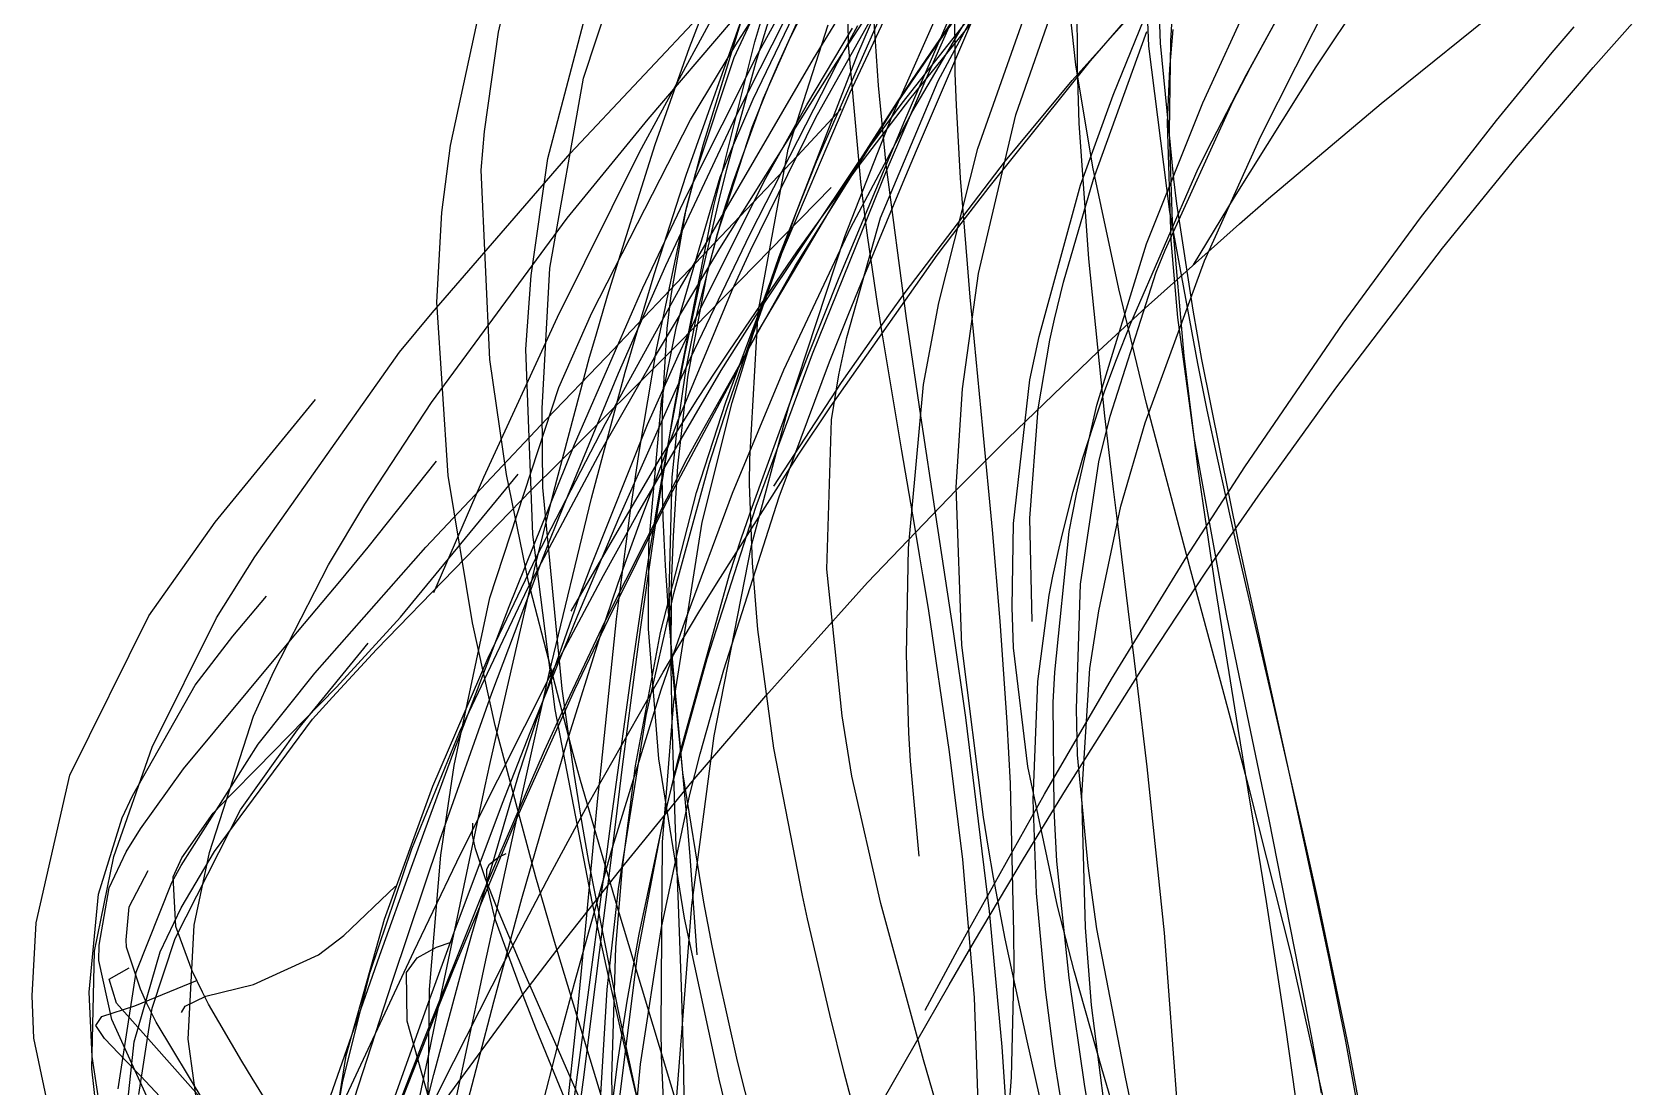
# Model space of a CAD drawing. Header units: metres. Extents: x -233 to 379, y -58 to 1087.
# Drawn here: x 49 to 116.2, y 523.8 to 568 of the extents above; entities that cross this region are included whole.
import ezdxf

# ---------------------------------------------------------------- set-up
doc = ezdxf.new("R2010")
doc.units = ezdxf.units.M

msp = doc.modelspace()

# ---------------------------------------------------------------- linework, layer by layer
for p, q in [((81.675, 566.861, -1053.393), (86.498, 574.783, -1056.122)), ((83.533, 567.073, -1037.185), (86.687, 574.42, -1035.932)), ((79.326, 567.046, -1027.9), (82.635, 573.049, -1020.727)), ((84.952, 564.435, -1037.558), (88.757, 573.04, -1035.765)), ((93.265, 566.779, -1017.291), (98.721, 573.053, -1012.906)), ((95.71, 567.397, -1035.405), (95.483, 572.996, -1032.899)), ((99.799, 566.208, -1036.284), (103.643, 573.226, -1038.46)), ((80.707, 567.77, -1027.118), (83.065, 572.358, -1024.289)), ((86.531, 566.342, -1035.529), (89.359, 572.758, -1034.373)), ((87.128, 567.866, -1033.667), (90.638, 572.764, -1030.241)), ((92.651, 566.617, -1041.566), (92.045, 572.378, -1038.907)), ((90.141, 564.513, -1045.682), (92.768, 572.033, -1044.015)), ((92.719, 566.495, -1028.883), (92.706, 571.974, -1025.669)), ((102.722, 566.521, -1044.423), (106.372, 572.007, -1041.649)), ((72.036, 566.054, -1050.232), (73.651, 570.915, -1050.824)), ((78.427, 564.471, -1036.653), (81.691, 570.923, -1030.026)), ((81.804, 562.561, -1040.654), (85.577, 571.15, -1039.657)), ((85.705, 565.171, -1026.33), (90.696, 571.357, -1021.98)), ((87.608, 566.252, -1031.595), (87.577, 571.459, -1026.67)), ((66.478, 563.239, -1050.016), (67.989, 570.241, -1050.908)), ((68.48, 567.978, -1048.393), (69.106, 570.652, -1048.589)), ((76.479, 567.343, -1027.283), (77.668, 570.434, -1024.332)), ((78.419, 567.45, -1050.643), (80.329, 570.44, -1051.733)), ((80.203, 566.668, -1039.872), (82.049, 570.713, -1039.852)), ((81.772, 564.405, -1024.675), (85.065, 570.282, -1018.86)), ((82.49, 566.491, -1056.719), (85.017, 570.38, -1057.941)), ((83.139, 567.444, -1025.225), (83.097, 570.444, -1022.905)), ((84.39, 565.743, -1027.638), (84.063, 570.554, -1024.02)), ((88.553, 563.109, -1041.95), (91.224, 570.687, -1040.632)), ((94.217, 565.34, -1035.309), (96.343, 570.578, -1036.926)), ((99.97, 566.493, -1036.438), (102.213, 570.593, -1037.592)), ((100.408, 563.623, -1038.001), (103.781, 570.322, -1040.033)), ((105.434, 564.989, -1025.762), (112.439, 570.63, -1024.497)), ((70.547, 562.689, -1051.963), (72.41, 569.752, -1052.627)), ((74.387, 562.951, -1035.611), (78.224, 570.038, -1027.744)), ((78.345, 566.915, -1031.353), (79.743, 569.927, -1028.987)), ((79.14, 565.168, -1044.601), (81.435, 569.931, -1044.36)), ((79.253, 566.702, -1037.506), (80.281, 570.024, -1034.465)), ((83.193, 565.43, -1029.715), (85.162, 569.63, -1028.407)), ((85.382, 565.005, -1033.887), (89.057, 569.673, -1029.699)), ((85.785, 565.951, -1035.982), (88.555, 570.013, -1033.066)), ((96.2, 567.515, -1035.421), (96.119, 569.997, -1034.309)), ((97.974, 565.021, -1033.875), (100.272, 570.032, -1035.074)), ((71.489, 562.895, -1060.539), (77.26, 569.046, -1062.732)), ((76.334, 561.989, -1031.833), (78.863, 569.076, -1024.726)), ((79.218, 567.574, -1037.362), (79.639, 568.972, -1036.032)), ((85.98, 563.02, -1035.85), (88.725, 569.423, -1034.418)), ((86.897, 565.945, -1042.764), (88.586, 569.075, -1042.648)), ((92.507, 565.949, -1027.484), (95.59, 569.409, -1024.978)), ((74.743, 564.33, -1063.554), (78.274, 568.466, -1065.296)), ((77.048, 563.249, -1041.031), (78.745, 568.746, -1035.094)), ((80.608, 563.077, -1040.43), (82.29, 568.28, -1039.101)), ((81.398, 564.943, -1030.924), (83.306, 568.147, -1028.585)), ((82.682, 566.692, -1028.774), (83.534, 568.256, -1027.392)), ((85.498, 564.287, -1035.217), (87.372, 568.58, -1034.158)), ((85.829, 564.683, -1030.884), (88.173, 568.669, -1028.049)), ((96.633, 567.613, -1033.235), (96.692, 568.541, -1032.846)), ((112.605, 567.122, -1028.522), (113.521, 568.201, -1028.013)), ((114.319, 566.503, -1028.563), (116.19, 568.603, -1027.617)), ((67.891, 563.818, -1048.202), (68.48, 567.978, -1048.393)), ((77.503, 560.705, -1044.394), (79.218, 567.574, -1037.362)), ((79.579, 565.217, -1028.977), (80.707, 567.77, -1027.118)), ((85.146, 564.958, -1035.941), (87.128, 567.866, -1033.667)), ((93.389, 561.819, -1039.197), (95.627, 568.003, -1040.442)), ((96.755, 561.82, -1038.46), (96.2, 567.515, -1035.421)), ((96.574, 563.801, -1035.091), (96.633, 567.613, -1033.235)), ((96.597, 566.453, -1026.382), (96.732, 568.09, -1025.631)), ((75.037, 563.269, -1031.447), (76.479, 567.343, -1027.283)), ((76.09, 557.273, -1050.438), (81.675, 566.861, -1053.393)), ((76.365, 561.161, -1035.441), (79.326, 567.046, -1027.9)), ((76.519, 564.309, -1049.553), (78.419, 567.45, -1050.643)), ((76.734, 562.052, -1036.098), (78.345, 566.915, -1031.353)), ((80.233, 558.59, -1039.502), (83.533, 567.073, -1037.185)), ((83.659, 561.712, -1030.383), (83.139, 567.444, -1025.225)), ((96.597, 560.455, -1039.317), (95.71, 567.397, -1035.405)), ((110.27, 564.28, -1030.026), (112.605, 567.122, -1028.522)), ((77.748, 558.92, -1054.452), (82.49, 566.491, -1056.719)), ((78.057, 562.295, -1041.784), (79.253, 566.702, -1037.506)), ((79.025, 559.536, -1035.816), (82.682, 566.692, -1028.774)), ((79.842, 565.826, -1039.914), (80.203, 566.668, -1039.872)), ((84.763, 562.238, -1036.548), (86.531, 566.342, -1035.529)), ((87.653, 564.916, -1032.922), (87.608, 566.252, -1031.595)), ((89.026, 561.486, -1021.758), (93.265, 566.779, -1017.291)), ((93.371, 562.323, -1043.875), (92.651, 566.617, -1041.566)), ((92.797, 564.162, -1030.376), (92.719, 566.495, -1028.883)), ((96.501, 564.198, -1027.566), (96.597, 566.453, -1026.382)), ((98.359, 563.429, -1035.578), (99.799, 566.208, -1036.284)), ((99.227, 565.081, -1036.092), (99.97, 566.493, -1036.438)), ((99.299, 561.071, -1047.656), (102.722, 566.521, -1044.423)), ((111.108, 562.745, -1030.555), (114.319, 566.503, -1028.563)), ((70.634, 558.099, -1049.847), (72.036, 566.054, -1050.232)), ((79.109, 564.002, -1040.086), (79.842, 565.826, -1039.914)), ((84.72, 562.442, -1030.305), (84.39, 565.743, -1027.638)), ((84.477, 560.199, -1043.847), (86.897, 565.945, -1042.764)), ((85.189, 565.057, -1036.661), (85.785, 565.951, -1035.982)), ((89.704, 562.591, -1030.237), (92.507, 565.949, -1027.484)), ((78.275, 563.166, -1044.851), (79.14, 565.168, -1044.601)), ((78.315, 561.747, -1031.918), (79.579, 565.217, -1028.977)), ((79.678, 561.862, -1033.381), (81.398, 564.943, -1030.924)), ((80.107, 558.167, -1032.812), (83.193, 565.43, -1029.715)), ((80.921, 558.203, -1042.081), (85.146, 564.958, -1035.941)), ((83.39, 562.26, -1038.93), (85.189, 565.057, -1036.661)), ((83.547, 562.342, -1028.577), (85.705, 565.171, -1026.33)), ((83.557, 562.537, -1036.268), (85.382, 565.005, -1033.887)), ((87.829, 561.866, -1036.088), (87.653, 564.916, -1032.922)), ((92.855, 561.57, -1034.493), (94.217, 565.34, -1035.309)), ((95.614, 559.122, -1033.234), (97.974, 565.021, -1033.875)), ((96.4, 558.856, -1035.317), (99.227, 565.081, -1036.092)), ((100.73, 561.013, -1027.235), (105.434, 564.989, -1025.762)), ((71.355, 560.197, -1061.728), (74.743, 564.33, -1063.554)), ((72.39, 556.222, -1047.176), (76.519, 564.309, -1049.553)), ((75.492, 558.206, -1043.754), (78.427, 564.471, -1036.653)), ((79.038, 558.831, -1030.859), (81.772, 564.405, -1024.675)), ((81.008, 562.799, -1049.753), (82.83, 564.764, -1050.59)), ((82.749, 557.701, -1037.439), (85.498, 564.287, -1035.217)), ((82.988, 559.427, -1038.9), (84.952, 564.435, -1037.558)), ((83.229, 559.797, -1034.873), (85.829, 564.683, -1030.884)), ((88.584, 557.869, -1047.682), (90.141, 564.513, -1045.682)), ((93.2, 558.484, -1034.419), (92.797, 564.162, -1030.376)), ((96.651, 559.259, -1030.759), (96.501, 564.198, -1027.566)), ((107.086, 560.2, -1032.545), (110.27, 564.28, -1030.026)), ((67.75, 562.2, -1048.157), (67.891, 563.818, -1048.202)), ((77.645, 559.539, -1041.006), (79.109, 564.002, -1040.086)), ((96.705, 560.036, -1037.2), (96.574, 563.801, -1035.091)), ((98.038, 558.404, -1036.857), (100.408, 563.623, -1038.001)), ((65.702, 556.225, -1057.862), (71.489, 562.895, -1060.539)), ((66.108, 560.435, -1049.751), (66.478, 563.239, -1050.016)), ((70.953, 556.047, -1044.005), (74.387, 562.951, -1035.611)), ((72.984, 554.371, -1045.84), (81.008, 562.799, -1049.753)), ((73.053, 556.944, -1038.501), (75.037, 563.269, -1031.447)), ((76.293, 560.381, -1044.309), (77.048, 563.249, -1041.031)), ((77.767, 561.904, -1045.061), (78.275, 563.166, -1044.851)), ((79.355, 556.257, -1043.038), (80.608, 563.077, -1040.43)), ((85.421, 561.702, -1036.19), (85.98, 563.02, -1035.85)), ((86.921, 556.644, -1043.781), (88.553, 563.109, -1041.95)), ((97.774, 562.268, -1035.314), (98.359, 563.429, -1035.578)), ((68.121, 554.27, -1048.41), (67.75, 562.2, -1048.157)), ((69.845, 557.786, -1051.768), (70.547, 562.689, -1051.963)), ((77.716, 560.948, -1043.129), (78.057, 562.295, -1041.784)), ((79.252, 556.098, -1043.122), (83.557, 562.537, -1036.268)), ((79.277, 555.305, -1045.434), (83.39, 562.26, -1038.93)), ((80.941, 560.417, -1040.995), (81.804, 562.561, -1040.654)), ((81.004, 558.83, -1031.636), (83.547, 562.342, -1028.577)), ((81.631, 554.516, -1039.217), (84.763, 562.238, -1036.548)), ((85.567, 555.989, -1035.984), (84.72, 562.442, -1030.305)), ((85.516, 557.081, -1035.418), (89.704, 562.591, -1030.237)), ((94.458, 557.228, -1046.949), (93.371, 562.323, -1043.875)), ((94.952, 555.798, -1034.592), (97.774, 562.268, -1035.314)), ((108.011, 558.94, -1032.901), (111.108, 562.745, -1030.555)), ((74.999, 557.838, -1036.351), (76.334, 561.989, -1031.833)), ((75.94, 555.658, -1046.978), (77.767, 561.904, -1045.061)), ((76.027, 554.958, -1049.701), (82.411, 561.469, -1052.149)), ((76.346, 560.564, -1037.697), (76.734, 562.052, -1036.098)), ((76.816, 556.156, -1038.509), (79.678, 561.862, -1033.381)), ((77.899, 560.444, -1033.11), (78.315, 561.747, -1031.918)), ((83.854, 560.101, -1031.925), (83.659, 561.712, -1030.383)), ((83.682, 557.502, -1037.466), (85.421, 561.702, -1036.19)), ((88.115, 558.273, -1040.001), (87.829, 561.866, -1036.088)), ((87.858, 559.974, -1023.122), (89.026, 561.486, -1021.758)), ((91.119, 555.231, -1034.242), (92.855, 561.57, -1034.493)), ((92.146, 557.51, -1039.041), (93.389, 561.819, -1039.197)), ((96.881, 560.793, -1039.044), (96.755, 561.82, -1038.46)), ((74.531, 557.274, -1040.623), (76.365, 561.161, -1035.441)), ((76.966, 557.718, -1046.459), (77.716, 560.948, -1043.129)), ((97.569, 556.333, -1041.797), (96.881, 560.793, -1039.044)), ((97.577, 558.234, -1049.492), (99.299, 561.071, -1047.656)), ((99.51, 559.96, -1027.688), (100.73, 561.013, -1027.235)), ((65.673, 552.474, -1058.043), (71.355, 560.197, -1061.728)), ((65.895, 556.675, -1049.523), (66.108, 560.435, -1049.751)), ((75.1, 554.698, -1051.225), (76.293, 560.381, -1044.309)), ((75.716, 556.949, -1042.016), (76.346, 560.564, -1037.697)), ((76.144, 553.886, -1051.902), (77.503, 560.705, -1044.394)), ((77.227, 557.941, -1035.594), (77.899, 560.444, -1033.11)), ((79.15, 555.331, -1042.055), (80.941, 560.417, -1040.995)), ((83.066, 555.201, -1045.563), (84.477, 560.199, -1043.847)), ((83.949, 559.365, -1032.645), (83.854, 560.101, -1031.925)), ((97.762, 554.101, -1043.467), (96.597, 560.455, -1039.317)), ((103.848, 555.8, -1035.683), (107.086, 560.2, -1032.545)), ((76.527, 554.325, -1041.433), (79.025, 559.536, -1035.816)), ((76.81, 556.269, -1042.025), (77.645, 559.539, -1041.006)), ((80.434, 553.841, -1040.433), (83.229, 559.797, -1034.873)), ((80.628, 552.258, -1041.256), (82.988, 559.427, -1038.9)), ((86.849, 558.64, -1024.368), (87.858, 559.974, -1023.122)), ((95.439, 556.309, -1029.622), (99.51, 559.96, -1027.688)), ((97.194, 554.428, -1040.813), (96.705, 560.036, -1037.2)), ((75.016, 554.363, -1053.159), (77.748, 558.92, -1054.452)), ((78.142, 554.626, -1035.657), (81.004, 558.83, -1031.636)), ((78.273, 557.171, -1032.783), (79.038, 558.831, -1030.859)), ((84.351, 556.624, -1035.434), (83.949, 559.365, -1032.645)), ((93.538, 552.363, -1033.815), (95.614, 559.122, -1033.234)), ((96.018, 557.937, -1035.259), (96.4, 558.856, -1035.317)), ((96.925, 556.029, -1033.145), (96.651, 559.259, -1030.759)), ((103.542, 553.07, -1037.188), (108.011, 558.94, -1032.901)), ((70.311, 552.218, -1049.98), (70.634, 558.099, -1049.847)), ((73.505, 553.696, -1049.212), (75.492, 558.206, -1043.754)), ((76.892, 551.06, -1049.539), (80.921, 558.203, -1042.081)), ((78.003, 552.482, -1035.82), (80.107, 558.167, -1032.812)), ((78.055, 552.241, -1041.752), (80.233, 558.59, -1039.502)), ((82.383, 552.288, -1030.934), (86.849, 558.64, -1024.368)), ((88.236, 556.889, -1041.543), (88.115, 558.273, -1040.001)), ((93.877, 551.916, -1039.629), (93.2, 558.484, -1034.419)), ((95.554, 551.615, -1036.347), (98.038, 558.404, -1036.857)), ((69.626, 554.706, -1051.762), (69.845, 557.786, -1051.768)), ((73.791, 553.749, -1041.074), (74.999, 557.838, -1036.351)), ((76.284, 554.462, -1049.937), (76.966, 557.718, -1046.459)), ((76.413, 553.527, -1040.541), (77.227, 557.941, -1035.594)), ((81.463, 554.479, -1038.717), (82.749, 557.701, -1037.439)), ((83.124, 556.132, -1037.92), (83.682, 557.502, -1037.466)), ((87.911, 553.041, -1049.413), (88.584, 557.869, -1047.682)), ((91.765, 555.958, -1039.13), (92.146, 557.51, -1039.041)), ((94.098, 551.9, -1035.803), (96.018, 557.937, -1035.259)), ((71.666, 550.709, -1049.722), (74.531, 557.274, -1040.623)), ((72.554, 555.255, -1040.458), (73.053, 556.944, -1038.501)), ((72.959, 551.598, -1048.874), (76.09, 557.273, -1050.438)), ((75.547, 555.578, -1043.751), (75.716, 556.949, -1042.016)), ((75.984, 551.662, -1039.551), (78.273, 557.171, -1032.783)), ((84.82, 556.129, -1036.355), (85.516, 557.081, -1035.418)), ((88.411, 555.018, -1043.667), (88.236, 556.889, -1041.543)), ((95.302, 553.698, -1049.24), (94.458, 557.228, -1046.949)), ((64.336, 554.578, -1057.164), (65.702, 556.225, -1057.862)), ((66.368, 549.423, -1049.596), (65.895, 556.675, -1049.523)), ((67.873, 549.353, -1052.718), (70.953, 556.047, -1044.005)), ((71.004, 553.098, -1046.382), (72.39, 556.222, -1047.176)), ((76, 554.431, -1040.15), (76.816, 556.156, -1038.509)), ((76.334, 553.894, -1042.942), (76.81, 556.269, -1042.025)), ((77.806, 553.806, -1045.682), (79.252, 556.098, -1043.122)), ((79.012, 550.117, -1046.063), (79.355, 556.257, -1043.038)), ((82.343, 554.174, -1038.614), (83.124, 556.132, -1037.92)), ((82.846, 553.311, -1039.269), (84.82, 556.129, -1036.355)), ((84.543, 555.395, -1036.718), (84.351, 556.624, -1035.434)), ((86.283, 553.221, -1044.978), (86.921, 556.644, -1043.781)), ((93.61, 554.623, -1030.637), (95.439, 556.309, -1029.622)), ((97.926, 554.278, -1043.134), (97.569, 556.333, -1041.797)), ((75.304, 552.535, -1048.263), (75.94, 555.658, -1046.978)), ((75.35, 552.332, -1048.146), (75.547, 555.578, -1043.751)), ((85.37, 550.452, -1042.173), (84.543, 555.395, -1036.718)), ((86.164, 551.908, -1039.787), (85.567, 555.989, -1035.984)), ((91.569, 555.086, -1039.221), (91.765, 555.958, -1039.13)), ((94.327, 554.206, -1034.53), (94.952, 555.798, -1034.592)), ((97.614, 551.008, -1037.337), (96.925, 556.029, -1033.145)), ((99.73, 549.779, -1040.662), (103.848, 555.8, -1035.683)), ((69.916, 546.946, -1052.327), (69.626, 554.706, -1051.762)), ((70.996, 549.937, -1047.576), (76.027, 554.958, -1049.701)), ((72.299, 554.374, -1041.493), (72.554, 555.255, -1040.458)), ((74.371, 550.392, -1056.716), (75.1, 554.698, -1051.225)), ((75.46, 548.178, -1053.018), (79.277, 555.305, -1045.434)), ((78.264, 552.467, -1042.763), (79.15, 555.331, -1042.055)), ((82.73, 553.638, -1046.21), (83.066, 555.201, -1045.563)), ((88.763, 551.382, -1047.916), (88.411, 555.018, -1043.667)), ((90.723, 553.426, -1034.365), (91.119, 555.231, -1034.242)), ((91.074, 552.206, -1039.849), (91.569, 555.086, -1039.221)), ((58.273, 546.015, -1053.101), (64.336, 554.578, -1057.164)), ((68.812, 549.463, -1048.843), (68.121, 554.27, -1048.41)), ((70.494, 551.773, -1044.574), (72.984, 554.371, -1045.84)), ((70.8, 548.742, -1048.454), (72.299, 554.374, -1041.493)), ((72.761, 550.432, -1052.103), (75.016, 554.363, -1053.159)), ((74.716, 551.552, -1043.022), (76, 554.431, -1040.15)), ((75.594, 550.803, -1053.982), (76.284, 554.462, -1049.937)), ((75.897, 552.975, -1042.938), (76.527, 554.325, -1041.433)), ((77.584, 553.783, -1036.491), (78.142, 554.626, -1035.657)), ((79.272, 548.126, -1042.005), (81.631, 554.516, -1039.217)), ((80.24, 548.529, -1040.933), (82.343, 554.174, -1038.614)), ((80.761, 552.666, -1039.492), (81.463, 554.479, -1038.717)), ((89.804, 550.96, -1033.21), (93.61, 554.623, -1030.637)), ((93.856, 552.929, -1034.529), (94.327, 554.206, -1034.53)), ((97.765, 549.774, -1044.129), (97.194, 554.428, -1040.813)), ((98.155, 552.153, -1044.811), (97.762, 554.101, -1043.467)), ((99.473, 546.651, -1048.609), (97.926, 554.278, -1043.134)), ((71.217, 548.157, -1056.32), (73.505, 553.696, -1049.212)), ((72.372, 548.462, -1047.573), (73.791, 553.749, -1041.074)), ((74.312, 547.82, -1052.763), (77.806, 553.806, -1045.682)), ((75.8, 551.968, -1054.076), (76.144, 553.886, -1051.902)), ((75.929, 551.092, -1044.233), (76.334, 553.894, -1042.942)), ((75.994, 549.804, -1045.139), (76.413, 553.527, -1040.541)), ((76.835, 552.635, -1037.65), (77.584, 553.783, -1036.491)), ((78.281, 548.672, -1045.778), (80.434, 553.841, -1040.433)), ((82.42, 551.75, -1047.087), (82.73, 553.638, -1046.21)), ((90.05, 547.41, -1036.025), (90.723, 553.426, -1034.365)), ((95.616, 552.436, -1050.084), (95.302, 553.698, -1049.24)), ((68.125, 544.289, -1044.868), (71.004, 553.098, -1046.382)), ((73.521, 547.635, -1049.233), (75.897, 552.975, -1042.938)), ((80.006, 548.974, -1044.056), (82.846, 553.311, -1039.269)), ((85.646, 546.38, -1047.973), (86.283, 553.221, -1044.978)), ((87.652, 548.928, -1051.061), (87.911, 553.041, -1049.413)), ((92.953, 550.15, -1034.729), (93.856, 552.929, -1034.529)), ((100.391, 548.684, -1040.799), (103.542, 553.07, -1037.188)), ((56.623, 547.468, -1047.993), (60.814, 552.592, -1050.628)), ((62.883, 548.212, -1055.907), (65.673, 552.474, -1058.043)), ((70.341, 548.915, -1050.207), (70.311, 552.218, -1049.98)), ((74.776, 546.509, -1051.486), (75.304, 552.535, -1048.263)), ((75.228, 550.086, -1040.329), (76.835, 552.635, -1037.65)), ((75.324, 549.839, -1051.704), (75.35, 552.332, -1048.146)), ((76.779, 548.702, -1038.07), (78.003, 552.482, -1035.82)), ((77.014, 547.465, -1044.246), (78.264, 552.467, -1042.763)), ((77.323, 549.933, -1042.654), (78.055, 552.241, -1041.752)), ((79.08, 546.481, -1043.448), (80.628, 552.258, -1041.256)), ((79.106, 548.084, -1041.677), (80.761, 552.666, -1039.492)), ((81.054, 550.316, -1033.08), (82.383, 552.288, -1030.934)), ((90.731, 547.623, -1041.79), (91.074, 552.206, -1039.849)), ((92.678, 548.639, -1034.709), (93.538, 552.363, -1033.815)), ((97.471, 545.423, -1055.151), (95.616, 552.436, -1050.084)), ((98.581, 550.14, -1046.243), (98.155, 552.153, -1044.811)), ((65.436, 546.41, -1041.879), (70.494, 551.773, -1044.574)), ((70.074, 546.006, -1047.522), (72.959, 551.598, -1048.874)), ((72.356, 545.639, -1049.422), (74.716, 551.552, -1043.022)), ((74.421, 547.513, -1044.885), (75.984, 551.662, -1039.551)), ((75.156, 548.001, -1058.704), (75.8, 551.968, -1054.076)), ((82.229, 545.5, -1050.806), (82.42, 551.75, -1047.087)), ((86.796, 547.75, -1043.834), (86.164, 551.908, -1039.787)), ((89.162, 547.135, -1053.041), (88.763, 551.382, -1047.916)), ((93.616, 549.982, -1036.173), (94.098, 551.9, -1035.803)), ((94.233, 548.842, -1042.206), (93.877, 551.916, -1039.629)), ((94.537, 548.127, -1036.504), (95.554, 551.615, -1036.347)), ((68.925, 543.927, -1059.424), (71.666, 550.709, -1049.722)), ((75.252, 548.862, -1056.175), (75.594, 550.803, -1053.982)), ((75.749, 549.341, -1045.133), (75.929, 551.092, -1044.233)), ((76.401, 550.157, -1050.522), (76.892, 551.06, -1049.539)), ((87.642, 548.805, -1034.893), (89.804, 550.96, -1033.21)), ((98.681, 545.091, -1042.851), (97.614, 551.008, -1037.337)), ((63.022, 546.422, -1036.851), (65.885, 550.022, -1038.436)), ((69.708, 544.695, -1050.714), (72.761, 550.432, -1052.103)), ((71.531, 543.737, -1047.556), (75.228, 550.086, -1040.329)), ((72.951, 543.314, -1058.536), (76.401, 550.157, -1050.522)), ((74.009, 547.95, -1059.908), (74.371, 550.392, -1056.716)), ((77.676, 544.988, -1039.238), (81.054, 550.316, -1033.08)), ((78.998, 549.064, -1046.621), (79.012, 550.117, -1046.063)), ((85.894, 547.367, -1045.718), (85.37, 550.452, -1042.173)), ((92.545, 548.744, -1034.909), (92.953, 550.15, -1034.729)), ((99.37, 546.598, -1048.879), (98.581, 550.14, -1046.243)), ((64.374, 543.487, -1036.932), (69.312, 549.478, -1039.951)), ((65.774, 544.521, -1059.281), (67.873, 549.353, -1052.718)), ((67.387, 543.244, -1050.153), (66.368, 549.423, -1049.596)), ((69.732, 544.964, -1049.475), (68.812, 549.463, -1048.843)), ((69.879, 548.826, -1047.085), (70.996, 549.937, -1047.576)), ((75.379, 547.633, -1054.974), (75.324, 549.839, -1051.704)), ((75.632, 544.47, -1048.109), (75.749, 549.341, -1045.133)), ((75.805, 546.881, -1048.988), (75.994, 549.804, -1045.139)), ((75.817, 544.478, -1045.038), (77.323, 549.933, -1042.654)), ((92.849, 544.866, -1037.965), (93.616, 549.982, -1036.173)), ((97.298, 546.027, -1044.068), (99.73, 549.779, -1040.662)), ((98.518, 544.643, -1048.089), (97.765, 549.774, -1044.129)), ((63.379, 542.131, -1043.923), (69.879, 548.826, -1047.085)), ((69.992, 545.493, -1052.63), (70.8, 548.742, -1048.454)), ((71.152, 540.487, -1051.515), (70.341, 548.915, -1050.207)), ((74.778, 545.976, -1059.51), (75.252, 548.862, -1056.175)), ((75.262, 542.838, -1041.969), (76.779, 548.702, -1038.07)), ((76.286, 543.294, -1051.815), (78.281, 548.672, -1045.778)), ((79.112, 545.754, -1048.507), (78.998, 549.064, -1046.621)), ((83.933, 544.93, -1038.309), (87.642, 548.805, -1034.893)), ((87.882, 542.309, -1054.047), (87.652, 548.928, -1051.061)), ((92.092, 546.97, -1035.234), (92.545, 548.744, -1034.909)), ((94.38, 547.611, -1043.26), (94.233, 548.842, -1042.206)), ((99.027, 546.727, -1042.504), (100.391, 548.684, -1040.799)), ((61.361, 545.669, -1054.605), (62.883, 548.212, -1055.907)), ((70.604, 541.132, -1057.243), (72.372, 548.462, -1047.573)), ((70.636, 546.706, -1058.228), (71.217, 548.157, -1056.32)), ((73.084, 543.406, -1058.503), (75.46, 548.178, -1053.018)), ((74.431, 542.962, -1064.796), (75.156, 548.001, -1058.704)), ((77.219, 541.76, -1045.258), (79.272, 548.126, -1042.005)), ((77.918, 541.284, -1044.415), (80.24, 548.529, -1040.933)), ((78.662, 546.801, -1042.322), (79.106, 548.084, -1041.677)), ((92.378, 547.077, -1035.205), (92.678, 548.639, -1034.709)), ((93.612, 543.745, -1037.28), (94.537, 548.127, -1036.504)), ((53.847, 543.536, -1045.972), (56.623, 547.468, -1047.993)), ((71.798, 543.574, -1054.265), (73.521, 547.635, -1049.233)), ((72.874, 545.234, -1055.922), (74.312, 547.82, -1052.763)), ((73.55, 544.399, -1064.662), (74.009, 547.95, -1059.908)), ((73.787, 545.746, -1047.204), (74.421, 547.513, -1044.885)), ((75.414, 546.766, -1056.28), (75.379, 547.633, -1054.974)), ((75.824, 539.954, -1047.001), (77.014, 547.465, -1044.246)), ((86.109, 546.092, -1047.209), (85.894, 547.367, -1045.718)), ((87.531, 542.886, -1048.777), (86.796, 547.75, -1043.834)), ((89.991, 543.898, -1037.632), (90.05, 547.41, -1036.025)), ((90.823, 543.304, -1044.503), (90.731, 547.623, -1041.79)), ((95.238, 540.626, -1049.633), (94.38, 547.611, -1043.26)), ((70.861, 539.612, -1053.511), (69.916, 546.946, -1052.327)), ((70.293, 545.84, -1059.377), (70.636, 546.706, -1058.228)), ((75.473, 545.643, -1057.996), (75.414, 546.766, -1056.28)), ((75.732, 544.856, -1051.763), (75.805, 546.881, -1048.988)), ((78.152, 545.274, -1043.114), (78.662, 546.801, -1042.322)), ((89.485, 543.323, -1057.765), (89.162, 547.135, -1053.041)), ((91.78, 541.182, -1038.14), (92.378, 547.077, -1035.205)), ((91.91, 546.192, -1035.404), (92.092, 546.97, -1035.234)), ((98.073, 545.332, -1043.757), (99.027, 546.727, -1042.504)), ((100.535, 541.753, -1052.387), (99.473, 546.651, -1048.609)), ((56.68, 543.452, -1051.819), (58.273, 546.015, -1053.101)), ((60.791, 541.133, -1039.329), (65.436, 546.41, -1041.879)), ((61.915, 545.067, -1036.23), (63.022, 546.422, -1036.851)), ((68.049, 541.788, -1046.642), (70.074, 546.006, -1047.522)), ((74.354, 543.213, -1062.773), (74.778, 545.976, -1059.51)), ((74.761, 542.99, -1053.659), (74.776, 546.509, -1051.486)), ((77.516, 538.522, -1046.894), (79.08, 546.481, -1043.448)), ((85.564, 541.921, -1050.229), (85.646, 546.38, -1047.973)), ((86.248, 545.262, -1048.188), (86.109, 546.092, -1047.209)), ((91.697, 545.201, -1035.652), (91.91, 546.192, -1035.404)), ((94.143, 540.883, -1049.155), (97.298, 546.027, -1044.068)), ((100.904, 539.977, -1054.17), (99.37, 546.598, -1048.879)), ((59.074, 541.215, -1052.31), (61.361, 545.669, -1054.605)), ((68.207, 540.301, -1066.995), (70.293, 545.84, -1059.377)), ((68.55, 539.229, -1061.087), (69.992, 545.493, -1052.63)), ((71.884, 544.39, -1050.82), (72.356, 545.639, -1049.422)), ((73.462, 544.818, -1048.431), (73.787, 545.746, -1047.204)), ((75.634, 543.337, -1061.599), (75.473, 545.643, -1057.996)), ((79.334, 542.966, -1050.206), (79.112, 545.754, -1048.507)), ((82.866, 539.347, -1055.288), (82.229, 545.5, -1050.806)), ((95.375, 541.243, -1047.666), (98.073, 545.332, -1043.757)), ((98.811, 540.451, -1058.984), (97.471, 545.423, -1055.151)), ((60.068, 542.865, -1035.176), (61.915, 545.067, -1036.23)), ((66.869, 538.703, -1049.511), (69.708, 544.695, -1050.714)), ((71.605, 537.763, -1051.032), (69.732, 544.964, -1049.475)), ((70.699, 541.145, -1061.067), (72.874, 545.234, -1055.922)), ((72.769, 542.77, -1051.176), (73.462, 544.818, -1048.431)), ((75.716, 541.417, -1056.699), (75.732, 544.856, -1051.763)), ((76.004, 537.531, -1047.537), (78.152, 545.274, -1043.114)), ((76.876, 543.689, -1040.782), (77.676, 544.988, -1039.238)), ((79.672, 540.197, -1043.057), (83.933, 544.93, -1038.309)), ((86.483, 543.841, -1049.886), (86.248, 545.262, -1048.188)), ((91.542, 544.407, -1035.874), (91.697, 545.201, -1035.652)), ((92.679, 539.646, -1040.775), (92.849, 544.866, -1037.965)), ((99.437, 538.908, -1052.847), (98.518, 544.643, -1048.089)), ((98.983, 543.538, -1044.359), (98.681, 545.091, -1042.851)), ((57.352, 542.692, -1034.265), (58.77, 544.368, -1035.238)), ((66.624, 537.272, -1044.333), (68.125, 544.289, -1044.868)), ((70.17, 539.466, -1056.616), (71.884, 544.39, -1050.82)), ((73.429, 543.4, -1066.013), (73.55, 544.399, -1064.662)), ((74.661, 539.37, -1047.492), (75.817, 544.478, -1045.038)), ((75.725, 541.735, -1049.971), (75.632, 544.47, -1048.109)), ((91.06, 540.791, -1037.256), (91.542, 544.407, -1035.874)), ((50.54, 536.874, -1042.966), (53.847, 543.536, -1045.972)), ((53.981, 538.047, -1049.048), (56.68, 543.452, -1051.819)), ((61.7, 540.55, -1035.303), (64.374, 543.487, -1036.932)), ((66.612, 537.858, -1068.29), (68.925, 543.927, -1059.424)), ((69.811, 538.656, -1060.65), (71.798, 543.574, -1054.265)), ((71.229, 539.682, -1063.016), (72.951, 543.314, -1058.536)), ((71.682, 540.461, -1062.032), (73.084, 543.406, -1058.503)), ((72.733, 536.766, -1075.245), (73.429, 543.4, -1066.013)), ((75.378, 541.188, -1043.822), (76.876, 543.689, -1040.782)), ((75.864, 540.629, -1065.928), (75.634, 543.337, -1061.599)), ((75.821, 541.975, -1053.343), (76.286, 543.294, -1051.815)), ((87.365, 537.851, -1057.33), (86.483, 543.841, -1049.886)), ((89.778, 539.086, -1063.149), (89.485, 543.323, -1057.765)), ((90.047, 542.197, -1038.572), (89.991, 543.898, -1037.632)), ((93.244, 541.336, -1037.942), (93.612, 543.745, -1037.28)), ((99.828, 539.417, -1048.548), (98.983, 543.538, -1044.359)), ((55.781, 540.644, -1033.154), (57.352, 542.692, -1034.265)), ((59.294, 541.954, -1034.729), (60.068, 542.865, -1035.176)), ((68.339, 538.95, -1050.81), (67.387, 543.244, -1050.153)), ((71.353, 538.281, -1057.33), (72.769, 542.77, -1051.176)), ((73.99, 540.721, -1065.774), (74.354, 543.213, -1062.773)), ((74.224, 537.266, -1045.986), (75.262, 542.838, -1041.969)), ((74.275, 541.818, -1066.198), (74.431, 542.962, -1064.796)), ((75.192, 537.554, -1057.45), (74.761, 542.99, -1053.659)), ((80.014, 538.001, -1053.496), (79.334, 542.966, -1050.206)), ((88.054, 539.283, -1052.565), (87.531, 542.886, -1048.777)), ((55.296, 537.138, -1032.418), (59.294, 541.954, -1034.729)), ((60.07, 538.76, -1037.451), (63.025, 542.402, -1039.078)), ((61.536, 540.138, -1042.977), (63.379, 542.131, -1043.923)), ((75.299, 540.447, -1055.148), (75.821, 541.975, -1053.343)), ((85.664, 538.635, -1052.038), (85.564, 541.921, -1050.229)), ((88.794, 535.115, -1057.652), (87.882, 542.309, -1054.047)), ((90.646, 537.229, -1042.17), (90.047, 542.197, -1038.572)), ((65.734, 536.408, -1045.769), (68.049, 541.788, -1046.642)), ((73.681, 537.223, -1071.974), (74.275, 541.818, -1066.198)), ((75.754, 539.019, -1060.261), (75.716, 541.417, -1056.699)), ((76.198, 536.965, -1053.593), (75.725, 541.735, -1049.971)), ((75.825, 536.71, -1048.099), (77.219, 541.76, -1045.258)), ((76.931, 537.765, -1046.241), (77.918, 541.284, -1044.415)), ((92.905, 536.032, -1040.23), (93.244, 541.336, -1037.942)), ((101.638, 536.75, -1056.465), (100.535, 541.753, -1052.387)), ((53.157, 535.999, -1031.312), (55.781, 540.644, -1033.154)), ((58.223, 539.34, -1051.353), (59.074, 541.215, -1052.31)), ((58.418, 538.173, -1038.044), (60.791, 541.133, -1039.329)), ((67.34, 534.448, -1069.83), (70.699, 541.145, -1061.067)), ((69.146, 534.613, -1066.357), (70.604, 541.132, -1057.243)), ((72.242, 535.651, -1050.844), (75.378, 541.188, -1043.822)), ((73.367, 536.173, -1071.405), (73.99, 540.721, -1065.774)), ((75.973, 539.434, -1067.861), (75.864, 540.629, -1065.928)), ((90.865, 535.838, -1039.948), (91.06, 540.791, -1037.256)), ((91.338, 536.077, -1054.274), (94.143, 540.883, -1049.155)), ((91.709, 539.914, -1038.887), (91.78, 541.182, -1038.14)), ((92.227, 536.243, -1052.815), (95.375, 541.243, -1047.666)), ((95.647, 537.211, -1052.89), (95.238, 540.626, -1049.633)), ((58.358, 537.143, -1033.333), (61.7, 540.55, -1035.303)), ((60.699, 539.208, -1042.541), (61.536, 540.138, -1042.977)), ((66.043, 534.185, -1075.745), (68.207, 540.301, -1066.995)), ((69.339, 535.249, -1068.589), (71.682, 540.461, -1062.032)), ((71.654, 536.942, -1052.275), (71.152, 540.487, -1051.515)), ((73.216, 533.701, -1063.608), (75.299, 540.447, -1055.148)), ((75.347, 534.066, -1049.504), (75.824, 539.954, -1047.001)), ((76.596, 536.604, -1047.009), (79.672, 540.197, -1043.057)), ((91.745, 535.415, -1042.14), (91.709, 539.914, -1038.887)), ((99.509, 537.852, -1061.058), (98.811, 540.451, -1058.984)), ((102.135, 534.617, -1058.72), (100.904, 539.977, -1054.17)), ((56.375, 533.63, -1048.754), (58.223, 539.34, -1051.353)), ((69.337, 536.914, -1059.726), (70.17, 539.466, -1056.616)), ((70.411, 537.903, -1065.263), (71.229, 539.682, -1063.016)), ((72.425, 531.496, -1055.604), (70.861, 539.612, -1053.511)), ((73.504, 532.105, -1051.294), (74.661, 539.37, -1047.492)), ((76.406, 534.64, -1075.787), (75.973, 539.434, -1067.861)), ((83.281, 536.826, -1057.288), (82.866, 539.347, -1055.288)), ((89.047, 531.181, -1061.575), (88.054, 539.283, -1052.565)), ((92.727, 537.727, -1041.993), (92.679, 539.646, -1040.775)), ((100.334, 537.003, -1051.083), (99.828, 539.417, -1048.548)), ((56.591, 533.677, -1040.423), (60.699, 539.208, -1042.541)), ((57.682, 535.415, -1036.148), (60.07, 538.76, -1037.451)), ((64.848, 533.789, -1048.773), (66.869, 538.703, -1049.511)), ((68.125, 537.316, -1063.732), (68.55, 539.229, -1061.087)), ((70.047, 532.591, -1052.292), (68.339, 538.95, -1050.81)), ((68.656, 535.702, -1064.603), (69.811, 538.656, -1060.65)), ((75.845, 535.976, -1064.929), (75.754, 539.019, -1060.261)), ((85.727, 537.452, -1052.713), (85.664, 538.635, -1052.038)), ((89.919, 536.519, -1066.466), (89.778, 539.086, -1063.149)), ((99.872, 536.251, -1055.138), (99.437, 538.908, -1052.847)), ((52.372, 533.467, -1046.788), (53.981, 538.047, -1049.048)), ((55.194, 533.081, -1036.56), (58.418, 538.173, -1038.044)), ((67.719, 531.658, -1073.52), (70.411, 537.903, -1065.263)), ((69.458, 531.701, -1066.597), (71.353, 538.281, -1057.33)), ((76.573, 531.427, -1050.296), (77.516, 538.522, -1046.894)), ((81.213, 531.831, -1057.967), (80.014, 538.001, -1053.496)), ((65.405, 534.588, -1073.117), (66.612, 537.858, -1068.29)), ((66.064, 533.519, -1044.288), (66.624, 537.272, -1044.333)), ((67.929, 536.423, -1064.979), (68.125, 537.316, -1063.732)), ((71.913, 536.652, -1051.306), (71.605, 537.763, -1051.032)), ((73.223, 533.532, -1076.724), (73.681, 537.223, -1071.974)), ((73.678, 533.006, -1049.192), (74.224, 537.266, -1045.986)), ((76.264, 530.88, -1062.635), (75.192, 537.554, -1057.45)), ((75.293, 534.526, -1049.337), (76.004, 537.531, -1047.537)), ((76.487, 536.053, -1047.158), (76.931, 537.765, -1046.241)), ((86.09, 533.482, -1055.124), (85.727, 537.452, -1052.713)), ((87.918, 533.336, -1063.146), (87.365, 537.851, -1057.33)), ((91.894, 531.38, -1047.587), (90.646, 537.229, -1042.17)), ((93.169, 533.073, -1045.551), (92.727, 537.727, -1041.993)), ((99.959, 536.163, -1062.434), (99.509, 537.852, -1061.058)), ((49.124, 530.684, -1041.191), (50.54, 536.874, -1042.966)), ((53.487, 534.62, -1031.444), (55.296, 537.138, -1032.418)), ((57.316, 536.085, -1032.752), (58.358, 537.143, -1033.333)), ((67.362, 530.204, -1068.358), (69.337, 536.914, -1059.726)), ((71.99, 534.85, -1052.787), (71.654, 536.942, -1052.275)), ((73.452, 531.39, -1052.866), (71.913, 536.652, -1051.306)), ((72.647, 535.904, -1076.457), (72.733, 536.766, -1075.245)), ((73.754, 533.135, -1051.101), (76.596, 536.604, -1047.009)), ((75.421, 535.113, -1049.03), (75.825, 536.71, -1048.099)), ((77.083, 531.557, -1058.136), (76.198, 536.965, -1053.593)), ((84.485, 531.493, -1061.931), (83.281, 536.826, -1057.288)), ((96.374, 530.274, -1059.903), (95.647, 537.211, -1052.89)), ((100.753, 535.01, -1053.224), (100.334, 537.003, -1051.083)), ((102.76, 531.556, -1060.923), (101.638, 536.75, -1056.465)), ((52.73, 535.076, -1031.027), (53.157, 535.999, -1031.312)), ((56.541, 535.274, -1032.348), (57.316, 536.085, -1032.752)), ((63.706, 530.838, -1045.222), (65.734, 536.408, -1045.769)), ((66.872, 531.456, -1072.108), (67.929, 536.423, -1064.979)), ((72.489, 534.283, -1078.753), (72.647, 535.904, -1076.457)), ((73.204, 534.958, -1072.93), (73.367, 536.173, -1071.405)), ((75.306, 530.493, -1050.284), (76.487, 536.053, -1047.158)), ((75.88, 534.985, -1066.473), (75.845, 535.976, -1064.929)), ((88.158, 530.375, -1060.789), (91.338, 536.077, -1054.274)), ((90.063, 530.284, -1074.762), (89.919, 536.519, -1066.466)), ((90.468, 533.363, -1055.923), (92.227, 536.243, -1052.815)), ((93.059, 530.491, -1043.633), (92.905, 536.032, -1040.23)), ((100.397, 533.041, -1057.995), (99.872, 536.251, -1055.138)), ((101.686, 529.31, -1068.326), (99.959, 536.163, -1062.434)), ((54.946, 530.029, -1034.955), (57.682, 535.415, -1036.148)), ((55.216, 533.414, -1031.934), (56.541, 535.274, -1032.348)), ((66.616, 528.753, -1077.207), (69.339, 535.249, -1068.589)), ((66.626, 530.293, -1072.118), (68.656, 535.702, -1064.603)), ((70.643, 532.714, -1054.671), (72.242, 535.651, -1050.844)), ((91.005, 531.927, -1042.624), (90.865, 535.838, -1039.948)), ((91.856, 533.264, -1043.9), (91.745, 535.415, -1042.14)), ((51.74, 531.881, -1030.514), (52.73, 535.076, -1031.027)), ((52.893, 533.663, -1031.156), (53.487, 534.62, -1031.444)), ((64.835, 533.023, -1075.439), (65.405, 534.588, -1073.117)), ((67.4, 534.355, -1042.469), (67.406, 534.857, -1042.597)), ((67.916, 528.924, -1074.661), (69.146, 534.613, -1066.357)), ((72.265, 533.258, -1053.212), (71.99, 534.85, -1052.787)), ((73.046, 533.764, -1074.44), (73.204, 534.958, -1072.93)), ((74.307, 529.319, -1052.562), (75.293, 534.526, -1049.337)), ((74.374, 530.207, -1052.018), (75.421, 535.113, -1049.03)), ((76.02, 531.448, -1072.128), (75.88, 534.985, -1066.473)), ((76.506, 533.484, -1077.716), (76.406, 534.64, -1075.787)), ((88.999, 533.812, -1058.328), (88.794, 535.115, -1057.652)), ((102.179, 527.786, -1061.428), (100.753, 535.01, -1053.224)), ((102.779, 531.748, -1061.24), (102.135, 534.617, -1058.72)), ((64.046, 528.249, -1084.501), (66.043, 534.185, -1075.745)), ((66.744, 533.235, -1071.441), (67.34, 534.448, -1069.83)), ((67.521, 533.778, -1042.535), (67.4, 534.355, -1042.469)), ((72.119, 530.403, -1084.319), (72.489, 534.283, -1078.753)), ((75.29, 526.261, -1053.288), (75.347, 534.066, -1049.504)), ((51.563, 529.496, -1045.056), (52.372, 533.467, -1046.788)), ((52.177, 532.148, -1030.898), (52.893, 533.663, -1031.156)), ((54.867, 532.607, -1031.987), (55.216, 533.414, -1031.934)), ((55.197, 531.317, -1039.776), (56.591, 533.677, -1040.423)), ((55.743, 530.586, -1047.623), (56.375, 533.63, -1048.754)), ((63.114, 528.622, -1048.358), (64.848, 533.789, -1048.773)), ((65.6, 527.891, -1044.662), (66.064, 533.519, -1044.288)), ((65.746, 531.173, -1074.205), (66.744, 533.235, -1071.441)), ((67.942, 532.534, -1042.968), (67.521, 533.778, -1042.535)), ((68.104, 533.138, -1041.798), (68.48, 533.435, -1042.441)), ((68.48, 533.435, -1042.441), (68.804, 533.595, -1042.979)), ((71.66, 528.163, -1070.942), (73.216, 533.701, -1063.608)), ((72.029, 526.09, -1084.511), (73.046, 533.764, -1074.44)), ((73.497, 527.052, -1055.261), (72.265, 533.258, -1053.212)), ((72.383, 526.788, -1085.695), (73.223, 533.532, -1076.724)), ((76.801, 529.339, -1084.712), (76.506, 533.484, -1077.716)), ((88.416, 527.555, -1070.879), (87.918, 533.336, -1063.146)), ((88.417, 529.92, -1059.796), (90.468, 533.363, -1055.923)), ((89.208, 532.579, -1058.978), (88.999, 533.812, -1058.328)), ((92.37, 528.388, -1048.536), (91.856, 533.264, -1043.9)), ((53.023, 531.358, -1033.091), (53.81, 532.88, -1033.668)), ((54.807, 532.379, -1036.408), (55.194, 533.081, -1036.56)), ((54.972, 530.534, -1033.068), (54.867, 532.607, -1031.987)), ((63.514, 529.328, -1080.958), (64.835, 533.023, -1075.439)), ((68.396, 531.368, -1043.498), (67.942, 532.534, -1042.968)), ((67.997, 532.932, -1041.603), (68.104, 533.138, -1041.798)), ((68.004, 532.218, -1041.558), (67.997, 532.932, -1041.603)), ((68.742, 529.101, -1059.487), (70.643, 532.714, -1054.671)), ((70.823, 529.901, -1053.053), (70.047, 532.591, -1052.292)), ((70.923, 529.535, -1055.616), (73.754, 533.135, -1051.101)), ((73.395, 529.667, -1051.758), (73.678, 533.006, -1049.192)), ((89.692, 530.022, -1060.361), (89.208, 532.579, -1058.978)), ((93.542, 530.435, -1047.821), (93.169, 533.073, -1045.551)), ((100.633, 531.58, -1059.321), (100.397, 533.041, -1057.995)), ((51.337, 527.779, -1030.835), (51.74, 531.881, -1030.514)), ((51.76, 529.755, -1031.149), (52.177, 532.148, -1030.898)), ((53.313, 528.619, -1036.176), (54.807, 532.379, -1036.408)), ((62.005, 530.151, -1043.971), (64.167, 532.217, -1045.282)), ((68.347, 530.846, -1042.028), (68.004, 532.218, -1041.558)), ((73.038, 527.891, -1053.603), (73.504, 532.105, -1051.294)), ((91.387, 527.89, -1045.9), (91.005, 531.927, -1042.624)), ((52.89, 529.969, -1033.191), (53.023, 531.358, -1033.091)), ((54.312, 529.476, -1039.438), (55.197, 531.317, -1039.776)), ((64.941, 529.491, -1076.482), (65.746, 531.173, -1074.205)), ((65.351, 525.776, -1081.655), (67.719, 531.658, -1073.52)), ((65.902, 526.813, -1078.981), (66.872, 531.456, -1072.108)), ((68.286, 527.383, -1072.783), (69.458, 531.701, -1066.597)), ((69.546, 528.647, -1044.989), (68.396, 531.368, -1043.498)), ((73.069, 528.529, -1056.523), (72.425, 531.496, -1055.604)), ((75.225, 525.512, -1054.999), (73.452, 531.39, -1052.866)), ((75.955, 523.422, -1054.488), (76.573, 531.427, -1050.296)), ((76.05, 530.685, -1073.362), (76.02, 531.448, -1072.128)), ((77.433, 529.725, -1059.743), (77.083, 531.557, -1058.136)), ((81.42, 530.856, -1058.694), (81.213, 531.831, -1057.967)), ((86.276, 524.956, -1068.211), (84.485, 531.493, -1061.931)), ((89.573, 525.489, -1068.226), (89.047, 531.181, -1061.575)), ((92.587, 528.673, -1050.388), (91.894, 531.38, -1047.587)), ((101.444, 526.303, -1064.301), (100.633, 531.58, -1059.321)), ((103.272, 529.122, -1063.076), (102.76, 531.556, -1060.923)), ((104.086, 525.461, -1067.052), (102.779, 531.748, -1061.24)), ((48.954, 527.629, -1040.765), (49.124, 530.684, -1041.191)), ((55.659, 528.681, -1034.562), (54.972, 530.534, -1033.068)), ((55.49, 525.808, -1046.676), (55.743, 530.586, -1047.623)), ((62.102, 525.131, -1045.149), (63.706, 530.838, -1045.222)), ((69.511, 527.639, -1043.808), (68.347, 530.846, -1042.028)), ((74.427, 524.772, -1053.639), (75.306, 530.493, -1050.284)), ((76.149, 528.014, -1077.756), (76.05, 530.685, -1073.362)), ((77.724, 524.137, -1068.315), (76.264, 530.88, -1062.635)), ((82.355, 526.846, -1061.813), (81.42, 530.856, -1058.694)), ((93.318, 527.238, -1046.024), (93.059, 530.491, -1043.633)), ((52.909, 529.67, -1033.265), (52.89, 529.969, -1033.191)), ((53.98, 527.107, -1034.801), (54.946, 530.029, -1034.955)), ((60.948, 529.343, -1043.296), (62.005, 530.151, -1043.971)), ((65.549, 527.346, -1076.317), (66.626, 530.293, -1072.118)), ((65.889, 529.664, -1045.598), (66.501, 529.873, -1046.166)), ((67.011, 528.959, -1069.996), (67.362, 530.204, -1068.358)), ((73.314, 521.712, -1056.132), (70.823, 529.901, -1053.053)), ((71.784, 526.932, -1089.362), (72.119, 530.403, -1084.319)), ((73.869, 527.411, -1053.768), (74.374, 530.207, -1052.018)), ((87.348, 528.096, -1061.9), (88.417, 529.92, -1059.796)), ((87.703, 529.548, -1061.757), (88.158, 530.375, -1060.789)), ((90.612, 525.744, -1062.774), (89.692, 530.022, -1060.361)), ((90.07, 528.857, -1076.687), (90.063, 530.284, -1074.762)), ((94.731, 524.23, -1054.054), (93.542, 530.435, -1047.821)), ((96.909, 522.984, -1067.779), (96.374, 530.274, -1059.903)), ((51.456, 524.567, -1043.564), (51.563, 529.496, -1045.056)), ((51.747, 529.114, -1031.309), (51.76, 529.755, -1031.149)), ((53.486, 527.908, -1034.241), (52.909, 529.67, -1033.265)), ((53.228, 525.709, -1039.42), (54.312, 529.476, -1039.438)), ((58.226, 528.105, -1041.503), (60.948, 529.343, -1043.296)), ((61.352, 523.154, -1090.28), (63.514, 529.328, -1080.958)), ((62.026, 523.251, -1085.12), (64.941, 529.491, -1076.482)), ((64.628, 528.6, -1044.869), (65.072, 529.219, -1044.995)), ((65.072, 529.219, -1044.995), (65.889, 529.664, -1045.598)), ((69.422, 527.576, -1058.165), (70.923, 529.535, -1055.616)), ((73.221, 524.205, -1056.008), (73.395, 529.667, -1051.758)), ((73.447, 522.496, -1056.889), (74.307, 529.319, -1052.562)), ((77.676, 528.526, -1060.814), (77.433, 529.725, -1059.743)), ((86.341, 527.035, -1064.766), (87.703, 529.548, -1061.757)), ((103.191, 522.583, -1074.495), (101.686, 529.31, -1068.326)), ((52.297, 526.638, -1032.498), (51.747, 529.114, -1031.309)), ((52.177, 528.321, -1041.583), (53.018, 528.8, -1041.447)), ((52.558, 523.738, -1037.138), (53.313, 528.619, -1036.176)), ((56.086, 527.786, -1035.364), (55.659, 528.681, -1034.562)), ((61.967, 524.053, -1048.388), (63.114, 528.622, -1048.358)), ((64.657, 526.566, -1045.805), (64.628, 528.6, -1044.869)), ((65.778, 524.329, -1076.269), (67.011, 528.959, -1069.996)), ((66.011, 527.268, -1079.219), (66.616, 528.753, -1077.207)), ((66.087, 523.834, -1066.7), (68.742, 529.101, -1059.487)), ((67.661, 527.736, -1076.423), (67.916, 528.924, -1074.661)), ((70.933, 525.477, -1046.936), (69.546, 528.647, -1044.989)), ((73.644, 526.014, -1057.381), (73.069, 528.529, -1056.523)), ((78.493, 524.899, -1064.185), (77.676, 528.526, -1060.814)), ((89.961, 524.22, -1083.07), (90.07, 528.857, -1076.687)), ((93.746, 524.593, -1055.012), (92.587, 528.673, -1050.388)), ((103.957, 525.734, -1066.161), (103.272, 529.122, -1063.076)), ((52.491, 527.325, -1042.819), (52.177, 528.321, -1041.583)), ((53.249, 527.205, -1040.846), (55.878, 528.283, -1041.814)), ((53.754, 527.302, -1034.661), (53.486, 527.908, -1034.241)), ((56.227, 527.621, -1040.335), (58.226, 528.105, -1041.503)), ((62.45, 523.347, -1091.888), (64.046, 528.249, -1084.501)), ((65.516, 521.942, -1045.63), (65.6, 527.891, -1044.662)), ((71.074, 525.986, -1073.897), (71.66, 528.163, -1070.942)), ((72.683, 522.108, -1056.89), (73.038, 527.891, -1053.603)), ((76.231, 525.18, -1082.51), (76.149, 528.014, -1077.756)), ((84.527, 523.178, -1067.829), (87.348, 528.096, -1061.9)), ((91.693, 525.507, -1048.034), (91.387, 527.89, -1045.9)), ((93.038, 523.839, -1053.447), (92.37, 528.388, -1048.536)), ((49.021, 525.857, -1040.684), (48.954, 527.629, -1040.765)), ((51.463, 525.092, -1031.534), (51.337, 527.779, -1030.835)), ((51.874, 526.762, -1040.651), (53.249, 527.205, -1040.846)), ((54.051, 525.56, -1045.029), (52.491, 527.325, -1042.819)), ((54.148, 526.522, -1035.263), (53.754, 527.302, -1034.661)), ((55.214, 526.93, -1040.316), (55.358, 527.197, -1040.163)), ((55.358, 527.197, -1040.163), (56.227, 527.621, -1040.335)), ((56.346, 527.281, -1035.832), (56.086, 527.786, -1035.364)), ((57.735, 524.893, -1038.171), (56.346, 527.281, -1035.832)), ((63.862, 522.615, -1083.242), (65.549, 527.346, -1076.317)), ((64.353, 523.057, -1085.064), (66.011, 527.268, -1079.219)), ((65.632, 522.419, -1065.276), (69.422, 527.576, -1058.165)), ((66.947, 522.233, -1080.269), (68.286, 527.383, -1072.783)), ((67.41, 526.564, -1078.176), (67.661, 527.736, -1076.423)), ((70.043, 526.279, -1044.65), (69.511, 527.639, -1043.808)), ((73.476, 524.875, -1055.38), (73.869, 527.411, -1053.768)), ((88.643, 521.188, -1079.748), (88.416, 527.555, -1070.879)), ((94.07, 521.283, -1051.312), (93.318, 527.238, -1046.024)), ((102.559, 525.727, -1063.835), (102.179, 527.786, -1061.428)), ((51.619, 526.386, -1041.144), (51.874, 526.762, -1040.651)), ((53.761, 523.416, -1034.798), (52.297, 526.638, -1032.498)), ((53.417, 523.493, -1035.283), (53.98, 527.107, -1034.801)), ((56.197, 523.121, -1038.356), (54.148, 526.522, -1035.263)), ((65.574, 523.297, -1048.064), (64.657, 526.566, -1045.805)), ((65.549, 525.118, -1081.528), (65.902, 526.813, -1078.981)), ((66.501, 522.353, -1084.605), (67.41, 526.564, -1078.176)), ((71.181, 521.197, -1097.818), (71.784, 526.932, -1089.362)), ((72.068, 524.326, -1089.033), (72.383, 526.788, -1085.695)), ((74.368, 523.001, -1056.831), (73.497, 527.052, -1055.261)), ((82.955, 524.421, -1063.761), (82.355, 526.846, -1061.813)), ((50.153, 520.54, -1041.598), (49.021, 525.857, -1040.684)), ((51.989, 525.84, -1042.039), (51.619, 526.386, -1041.144)), ((52.88, 524.911, -1043.427), (51.989, 525.84, -1042.039)), ((56.175, 520.757, -1047.081), (55.49, 525.808, -1046.676)), ((69.721, 520.732, -1081.273), (71.074, 525.986, -1073.897)), ((71.364, 523.074, -1046.824), (70.043, 526.279, -1044.65)), ((71.618, 523.072, -1088.568), (72.029, 526.09, -1084.511)), ((74.652, 521.834, -1058.995), (73.644, 526.014, -1057.381)), ((75.309, 525.127, -1053.862), (75.29, 526.261, -1053.288)), ((101.857, 523.422, -1067.104), (101.444, 526.303, -1064.301)), ((52.897, 522.564, -1039.984), (53.228, 525.709, -1039.42)), ((57.044, 522.188, -1048.82), (54.051, 525.56, -1045.029)), ((60.982, 518.179, -1045.981), (62.102, 525.131, -1045.149)), ((63.996, 522.264, -1086.643), (65.351, 525.776, -1081.655)), ((64.844, 521.749, -1086.677), (65.549, 525.118, -1081.528)), ((72.03, 522.991, -1048.56), (70.933, 525.477, -1046.936)), ((77.513, 517.847, -1058.406), (75.225, 525.512, -1054.999)), ((75.497, 520.726, -1056.2), (75.309, 525.127, -1053.862)), ((76.275, 522.609, -1086.894), (76.231, 525.18, -1082.51)), ((89.826, 521.745, -1072.748), (89.573, 525.489, -1068.226)), ((91.139, 523.448, -1064.108), (90.612, 525.744, -1062.774)), ((91.807, 524.695, -1048.789), (91.693, 525.507, -1048.034)), ((102.718, 524.845, -1064.877), (102.559, 525.727, -1063.835)), ((104.904, 520.572, -1071.068), (103.957, 525.734, -1066.161)), ((105.07, 520.076, -1072.291), (104.086, 525.461, -1067.052)), ((51.799, 521.572, -1043.079), (51.456, 524.567, -1043.564)), ((51.856, 522.517, -1032.567), (51.463, 525.092, -1031.534)), ((53.508, 524.272, -1044.315), (52.88, 524.911, -1043.427)), ((58.165, 524.182, -1038.879), (57.735, 524.893, -1038.171)), ((73.119, 522.101, -1057.167), (73.476, 524.875, -1055.38)), ((73.844, 518.463, -1057.446), (74.427, 524.772, -1053.639)), ((79.961, 519.003, -1069.987), (78.493, 524.899, -1064.185)), ((88.016, 518.945, -1074.46), (86.276, 524.956, -1068.211)), ((92.301, 521.617, -1051.87), (91.807, 524.695, -1048.789)), ((95.246, 519.507, -1061.305), (93.746, 524.593, -1055.012)), ((102.942, 523.552, -1066.418), (102.718, 524.845, -1064.877)), ((55.363, 522.287, -1046.803), (53.508, 524.272, -1044.315)), ((60.219, 520.894, -1042.203), (58.165, 524.182, -1038.879)), ((61.451, 521.259, -1048.611), (61.967, 524.053, -1048.388)), ((64.118, 519.79, -1072.355), (66.087, 523.834, -1066.7)), ((64.973, 521.173, -1080.655), (65.778, 524.329, -1076.269)), ((71.662, 521.277, -1093.228), (72.068, 524.326, -1089.033)), ((73.417, 516.976, -1061.628), (73.221, 524.205, -1056.008)), ((78.937, 519.148, -1072.742), (77.724, 524.137, -1068.315)), ((84.537, 518.39, -1068.878), (82.955, 524.421, -1063.761)), ((89.493, 517.943, -1091.987), (89.961, 524.22, -1083.07)), ((94.102, 517.47, -1061.193), (93.038, 523.839, -1053.447)), ((95.306, 521.514, -1057.023), (94.731, 524.23, -1054.054))]:
    msp.add_line(p, q)

doc.saveas('drawing.dxf')
